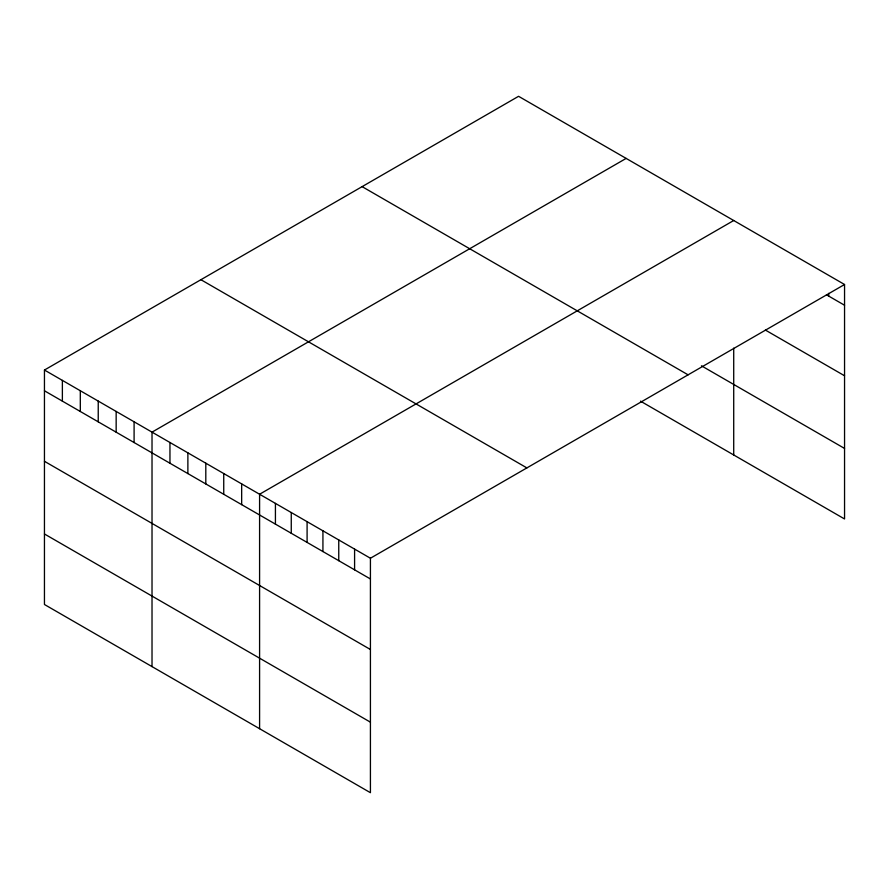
<?xml version="1.0" encoding="UTF-8"?>
<svg xmlns="http://www.w3.org/2000/svg" width="889" height="889" viewBox="0 0 889 889"><rect width="100%" height="100%" fill="white"/><g stroke="black" fill="none" stroke-linecap="round" stroke-linejoin="round"><path stroke-width="1.33" d="M44.45 370.035L370.424 558.236L370.424 792.699L44.45 604.498L44.45 370.035L518.576 96.301L844.55 284.502L844.55 518.965L640.491 401.15M626.145 158.409L152.019 432.143L152.019 666.606M733.714 220.505L259.588 494.24L259.588 728.713M370.424 558.236L844.55 284.502M826.459 294.792L844.55 305.238M765.385 330.063L844.55 375.769M701.443 365.812L844.55 448.434M362.112 186.634L688.086 374.825M200.914 279.702L526.888 467.903M44.45 390.782L370.424 578.972M44.45 461.302L370.424 649.503M44.45 533.978L370.424 722.168M828.715 293.337L828.715 296.104M733.714 348.121L733.714 454.979M354.589 549.091L354.589 569.838M338.753 539.945L338.753 560.692M322.929 530.811L322.929 551.558M307.094 521.665L307.094 542.412M291.259 512.531L291.259 533.267M275.423 503.385L275.423 524.132M241.664 483.894L241.664 504.641M223.739 473.548L223.739 494.284M205.804 463.191L205.804 483.938M187.879 452.845L187.879 473.581M169.955 442.489L169.955 463.236M134.095 421.786L134.095 442.533M116.159 411.44L116.159 432.176M98.235 401.083L98.235 421.831M80.31 390.738L80.31 411.474M62.374 380.381L62.374 401.128"/></g></svg>
